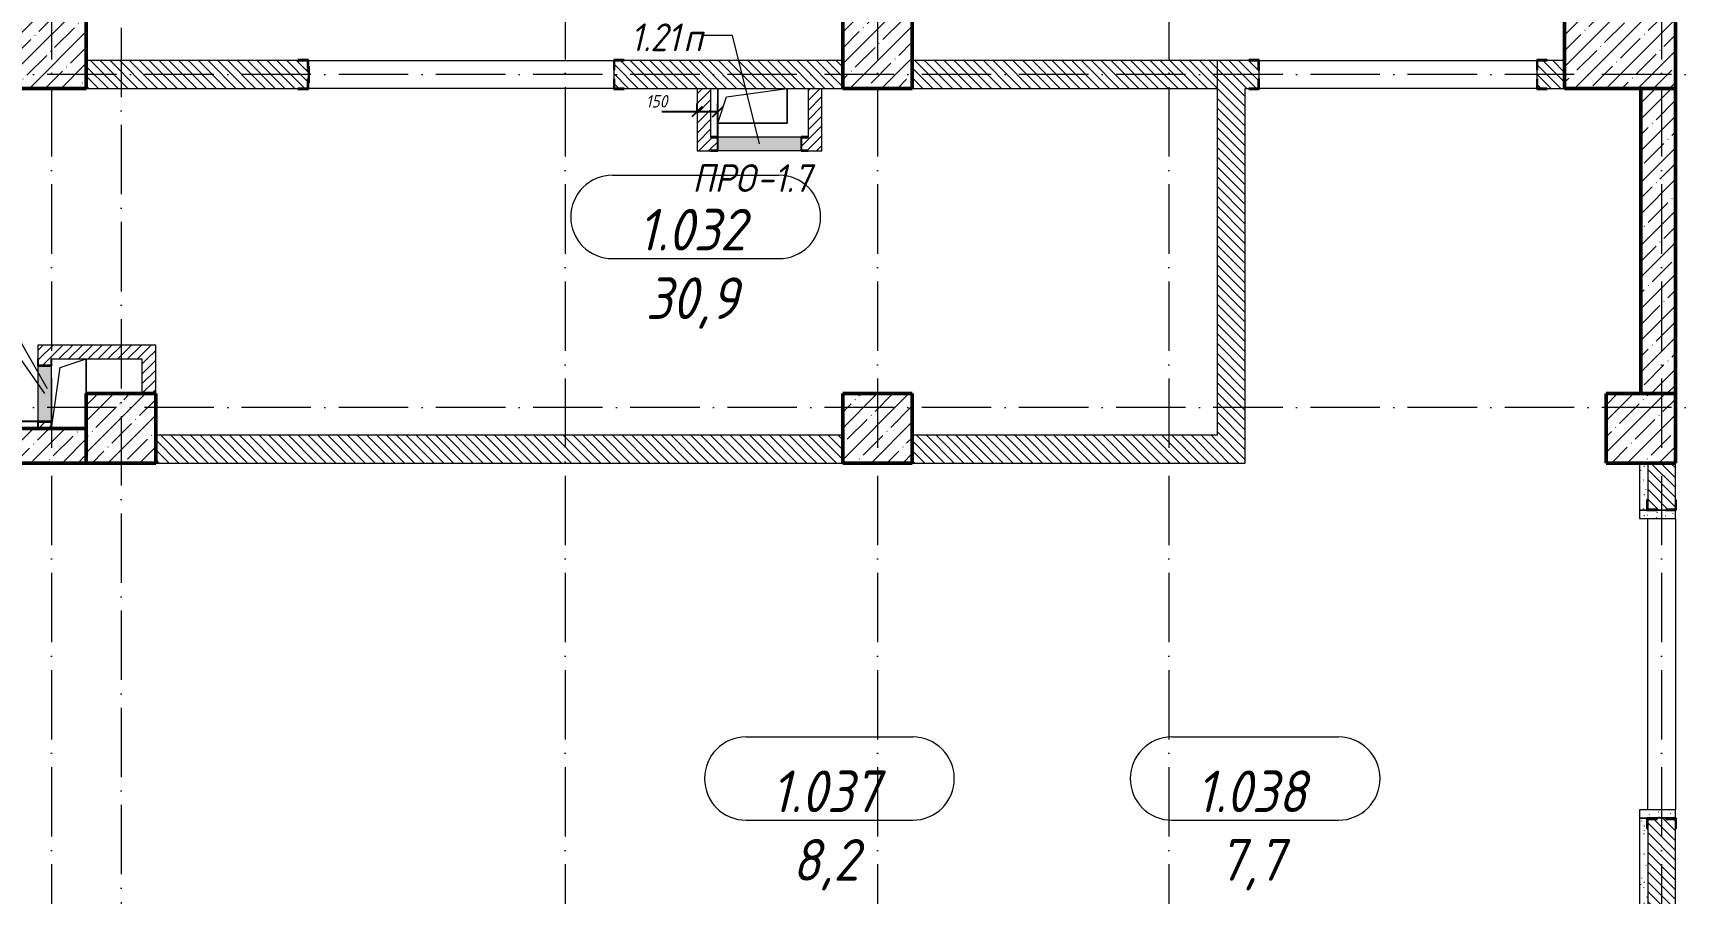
# Model space of a CAD drawing. Header units: millimetres. Extents: x -356862 to 418287, y 0 to 839748.
# Drawn here: x -113650 to -101803, y 523097 to 529297 of the extents above; entities that cross this region are included whole.
import ezdxf

# ---------------------------------------------------------------- set-up
doc = ezdxf.new("R2010")
doc.units = ezdxf.units.MM
doc.linetypes.add('50_200_ШТРИХ_1Т_ш5_п1_п1_', pattern=[700, 500, -100, 0, -100])
for name, color, linetype, lineweight in [('A-____-____-DIMS', 7, 'Continuous', 9), ('A-FLOR-____-OTLN', 7, 'Continuous', 9), ('A-GENM-____-IDEN', 7, 'Continuous', 9), ('A-GENM-____-MCUT', 7, 'Continuous', 25), ('A-GENM-____-OTLN', 7, 'Continuous', 9), ('A-GENM-____-OTLN-1', 7, 'Continuous', 25), ('A-GLAZ-____-IDEN', 7, 'Continuous', 9), ('A-GLAZ-____-OTLN', 7, 'Continuous', 9), ('A-WALL-____-MCUT', 7, 'Continuous', 13), ('A-WALL-____-MCUT-2', 7, 'Continuous', 50), ('A-WALL-____-PATT-1', 7, 'Continuous', 9), ('A-WALL-FNSH-MCUT-1', 7, 'Continuous', 9), ('I-WALL-____-OTLN', 7, 'Continuous', 9), ('S-COLS-____-MCUT', 7, 'Continuous', 50), ('S-COLS-____-OTLN', 7, 'Continuous', 9), ('S-GRID-____-OTLN-1', 7, '50_200_ШТРИХ_1Т_ш5_п1_п1_', 9)]:
    doc.layers.add(name, color=color, linetype=linetype, lineweight=lineweight)
doc.layers.add('A-AREA-IDEN-1', color=7, linetype='Continuous', lineweight=9, true_color=0x000000)
doc.layers.add('A-WALL-____-PATT-2', color=7, linetype='Continuous', lineweight=9, true_color=0x787878)
doc.styles.add('ISOCPEUR_I', font='isocpeui.ttf', dxfattribs={"width": 0.9, "height": 2.5})
doc.styles.add('ISOCPEUR_I_11', font='isocpeui.ttf', dxfattribs={"width": 0.9, "height": 200})
doc.styles.add('ISOCPEUR_I_7', font='isocpeui.ttf', dxfattribs={"width": 0.9, "height": 90})
doc.dimstyles.new('ISO-1_8_0_9К_СРЕДНИЙ_Кладочные_1', dxfattribs={"dimscale": 304.8, "dimtxt": 89.638306, "dimasz": 0.246063, "dimexe": 0.19685, "dimexo": 0, "dimgap": 0, "dimtad": 1, "dimdec": 3, "dimrnd": 0.001, "dimdsep": 46, "dimtxsty": 'ISOCPEUR_I_7', "dimblk1": 'OBLIQUE', "dimblk2": 'OBLIQUE', "dimsah": 1, "dimcen": 0.09, "dimdle": 0.19685, "dimazin": 0, "dimtfac": 1, "dimtdec": 4, "dimtix": 1, "dimtmove": 0, "dimatfit": 3, "dimfxl": 1, "dimtvp": 1, "dimtolj": 1, "dimtzin": 0, "dimarcsym": 2})
pattern_1 = [(135, (-176515.067, 459015.94), (-35.35534, -35.35534), [])]
pattern_2 = [(45, (-176515.067, 459015.94), (-35.35534, 35.35534), [])]
pattern_3 = [(45, (-176515.07, 459015.94), (-114.04925, 114.04925), []), (45, (-176401.02, 459015.94), (-114.04925, 114.04925), [201.612, -40.322, 3.353, -36.97])]
pattern_4 = [(0, (-176515.07, 459015.94), (203.2, 50.8), [3.353, -149.047, 3.353, -149.047, -812.8]), (0, (-176515.07, 459015.94), (203.2, 50.8), [-304.8, 3.353, -301.447, 3.353, -149.047, -355.6]), (0, (-176515.07, 459015.94), (203.2, 50.8), [-762, 3.353, -98.247, 3.353, -250.647]), (120, (-176438.87, 459041.34), (-145.59409, 150.576362), [3.353, -149.047, 3.353, -149.047, -812.8]), (120, (-176438.87, 459041.34), (-145.59409, 150.576362), [-304.8, 3.353, -301.447, 3.353, -149.047, -355.6]), (120, (-176438.87, 459041.34), (-145.59409, 150.576362), [-762, 3.353, -98.247, 3.353, -250.647]), (240, (-176413.47, 459142.94), (-57.60591, -201.376362), [3.353, -149.047, 3.353, -149.047, -812.8]), (240, (-176413.47, 459142.94), (-57.60591, -201.376362), [-304.8, 3.353, -301.447, 3.353, -149.047, -355.6]), (240, (-176413.47, 459142.94), (-57.60591, -201.376362), [-762, 3.353, -98.247, 3.353, -250.647])]

# ---------------------------------------------------------------- blocks, each defined once
blk = doc.blocks.new('BSC_Колонна _Прямоугольная - 500х500-V97-АР1_План отверстий 1 этажа в осях 1-64_Ю-ЯЯ')
at = {"layer": 'S-COLS-____-OTLN'}
h = blk.add_hatch(dxfattribs=at)
h.set_pattern_fill('FP_107', color=256, style=0, pattern_type=2)
h.set_pattern_definition([(45, (-63500, -67431.04), (-114.04925, 114.04925), []), (45, (-63385.95, -67431.04), (-114.04925, 114.04925), [201.613, -40.323, 3.353, -36.97])])
h.paths.add_polyline_path([(-250, -250), (250, -250), (250, 250), (-250, 250)], flags=0)
at = {"layer": 'S-COLS-____-MCUT'}
for p, q in [((250, 250), (-250, 250)), ((-250, 250), (-250, -250)), ((250, -250), (250, 250)), ((-250, -250), (250, -250))]:
    blk.add_line(p, q, dxfattribs=at)
blk = doc.blocks.new('BSC_Колонна _Прямоугольная - 500х800-V103-АР1_План отверстий 1 этажа в осях 1-64_Ю-ЯЯ')
at = {"layer": 'S-COLS-____-OTLN'}
h = blk.add_hatch(dxfattribs=at)
h.set_pattern_fill('FP_114', color=256, style=0, pattern_type=2)
h.set_pattern_definition([(315, (-70131.04, 74300), (114.04925, 114.04925), []), (315, (-70131.04, 74185.95), (114.04925, 114.04925), [201.613, -40.323, 3.353, -36.97])])
h.paths.add_polyline_path([(-250, -400), (250, -400), (250, 400), (-250, 400), (-250, 80)], flags=0)
at = {"layer": 'S-COLS-____-MCUT'}
for p, q in [((250, 400), (-250, 400)), ((-250, 400), (-250, -400)), ((250, -400), (250, 400)), ((-250, -400), (250, -400))]:
    blk.add_line(p, q, dxfattribs=at)
blk = doc.blocks.new('BSC_Колонна _Прямоугольная - 500х800-V109-АР1_План отверстий 1 этажа в осях 1-64_Ю-ЯЯ')
at = {"layer": 'S-COLS-____-OTLN'}
h = blk.add_hatch(dxfattribs=at)
h.set_pattern_fill('FP_120', color=256, style=0, pattern_type=2)
h.set_pattern_definition([(225, (63000, 70281.04), (114.04925, -114.04925), []), (225, (62885.95, 70281.04), (114.04925, -114.04925), [201.613, -40.323, 3.353, -36.97])])
h.paths.add_polyline_path([(-250, 400), (-250, -400), (250, -400), (250, 400)], flags=0)
at = {"layer": 'S-COLS-____-MCUT'}
for p, q in [((250, 400), (-250, 400)), ((-250, 400), (-250, -400)), ((250, -400), (250, 200)), ((-250, -400), (250, -400))]:
    blk.add_line(p, q, dxfattribs=at)
blk = doc.blocks.new('BSC_Колонна _Прямоугольная - 500х800-V110-АР1_План отверстий 1 этажа в осях 1-64_Ю-ЯЯ')
at = {"layer": 'S-COLS-____-OTLN'}
h = blk.add_hatch(dxfattribs=at)
h.set_pattern_fill('FP_121', color=256, style=0, pattern_type=2)
h.set_pattern_definition([(225, (68950, 70281.04), (114.04925, -114.04925), []), (225, (68835.95, 70281.04), (114.04925, -114.04925), [201.613, -40.323, 3.353, -36.97])])
h.paths.add_polyline_path([(-250, 400), (-250, -400), (250, -400), (250, 400)], flags=0)
at = {"layer": 'S-COLS-____-MCUT'}
for p, q in [((250, 400), (-250, 400)), ((-250, 400), (-250, -400)), ((250, -400), (250, 400)), ((-250, -400), (250, -400))]:
    blk.add_line(p, q, dxfattribs=at)
blk = doc.blocks.new('BSC_Колонна _Прямоугольная - 500х500-V167-АР1_План отверстий 1 этажа в осях 1-64_Ю-ЯЯ')
at = {"layer": 'S-COLS-____-OTLN'}
h = blk.add_hatch(dxfattribs=at)
h.set_pattern_fill('FP_179', color=256, style=0, pattern_type=2)
h.set_pattern_definition([(45, (-74450, -67431.04), (-114.04925, 114.04925), []), (45, (-74335.95, -67431.04), (-114.04925, 114.04925), [201.613, -40.323, 3.353, -36.97])])
h.paths.add_polyline_path([(-250, -250), (250, -250), (250, 250), (-250, 250)], flags=0)
at = {"layer": 'S-COLS-____-MCUT'}
for p, q in [((250, 250), (-250, 250)), ((-250, 250), (-250, -250)), ((250, -250), (250, 250)), ((-250, -250), (250, -250))]:
    blk.add_line(p, q, dxfattribs=at)
blk = doc.blocks.new('BSC_Колонна _Прямоугольная - 500х500-V168-АР1_План отверстий 1 этажа в осях 1-64_Ю-ЯЯ')
at = {"layer": 'S-COLS-____-OTLN'}
h = blk.add_hatch(dxfattribs=at)
h.set_pattern_fill('FP_180', color=256, style=0, pattern_type=2)
h.set_pattern_definition([(45, (-68950, -67431.04), (-114.04925, 114.04925), []), (45, (-68835.95, -67431.04), (-114.04925, 114.04925), [201.613, -40.323, 3.353, -36.97])])
h.paths.add_polyline_path([(-250, -250), (250, -250), (250, 250), (-250, 250)], flags=0)
at = {"layer": 'S-COLS-____-MCUT'}
for p, q in [((250, 250), (-250, 250)), ((-250, 250), (-250, -250)), ((250, -250), (250, 250)), ((-250, -250), (250, -250))]:
    blk.add_line(p, q, dxfattribs=at)
blk = doc.blocks.new('Фахверк_СКБ_Уголок - 200_3600-27915153-АР1_План отверстий 1 этажа в осях 1-64_Ю-ЯЯ')
at = {"layer": 'A-GENM-____-MCUT'}
for p, q in [((125, 156), (50, 156)), ((50, 156), (50, 150)), ((50, 150), (119, 150)), ((119, 150), (119, 81)), ((125, 81), (125, 156)), ((119, 81), (125, 81)), ((125, 19), (119, 19)), ((119, 19), (119, -50)), ((125, -56), (125, 19)), ((119, -50), (50, -50)), ((50, -50), (50, -56)), ((50, -56), (125, -56))]:
    blk.add_line(p, q, dxfattribs=at)
blk = doc.blocks.new('Фахверк_СКБ_Уголок - 200_3600-28062453-АР1_План отверстий 1 этажа в осях 1-64_Ю-ЯЯ')
at = {"layer": 'A-GENM-____-MCUT'}
for p, q in [((200, 156), (125, 156)), ((125, 156), (125, 81)), ((131, 81), (131, 150)), ((131, 150), (200, 150)), ((200, 150), (200, 156)), ((125, 81), (131, 81)), ((131, 19), (125, 19)), ((125, 19), (125, -56)), ((131, -50), (131, 19)), ((125, -56), (200, -56)), ((200, -50), (131, -50)), ((200, -56), (200, -50))]:
    blk.add_line(p, q, dxfattribs=at)
blk = doc.blocks.new('154_Стойка_СКБ_Уголок - СМ-2590_200-37111837-АР1_План отверстий 1 этажа в осях 1-64_Ю-ЯЯ')
at = {"layer": 'A-GENM-____-MCUT'}
for p, q in [((125, 156), (125, 81)), ((200, 156), (125, 156)), ((131, 81), (131, 150)), ((131, 150), (200, 150)), ((200, 150), (200, 156)), ((125, 81), (131, 81)), ((131, 19), (125, 19)), ((125, 19), (125, -56)), ((131, -50), (131, 19)), ((125, -56), (200, -56)), ((200, -50), (131, -50)), ((200, -56), (200, -50))]:
    blk.add_line(p, q, dxfattribs=at)
blk = doc.blocks.new('Стойка_Влож_Полоса боковая - Полоса-28213942-АР1_План отверстий 1 этажа в осях 1-64_Ю-ЯЯ')
at = {"layer": 'A-GENM-____-OTLN'}
for p, q in [((-5, 60), (0, 60)), ((-5, -60), (-5, 60)), ((0, 31), (0, -31)), ((0, -60), (-5, -60))]:
    blk.add_line(p, q, dxfattribs=at)
blk = doc.blocks.new('154_Стойка_СКБ_Уголок - СМ-2230_200-28216496-АР1_План отверстий 1 этажа в осях 1-64_Ю-ЯЯ')
at = {"layer": 'A-GENM-____-MCUT'}
for p, q in [((125, 156), (125, 81)), ((200, 156), (125, 156)), ((131, 81), (131, 150)), ((131, 150), (200, 150)), ((200, 150), (200, 156)), ((125, 81), (131, 81)), ((131, 19), (125, 19)), ((125, 19), (125, -56)), ((131, -50), (131, 19)), ((125, -56), (200, -56)), ((200, -50), (131, -50)), ((200, -56), (200, -50))]:
    blk.add_line(p, q, dxfattribs=at)
blk = doc.blocks.new('154_Стойка_СКБ_Уголок - СМ-2530_200-28213945-АР1_План отверстий 1 этажа в осях 1-64_Ю-ЯЯ')
at = {"layer": 'A-GENM-____-MCUT'}
for p, q in [((125, 156), (125, 81)), ((200, 156), (125, 156)), ((131, 81), (131, 150)), ((131, 150), (200, 150)), ((200, 150), (200, 156)), ((125, 81), (131, 81)), ((131, 19), (125, 19)), ((125, 19), (125, -56)), ((131, -50), (131, 19)), ((125, -56), (200, -56)), ((200, -50), (131, -50)), ((200, -56), (200, -50))]:
    blk.add_line(p, q, dxfattribs=at)
blk = doc.blocks.new('AR_Отверстие Ниша - Лючок-32404196-АР1_План отверстий 1 этажа в осях 1-64_Ю-ЯЯ')
at = {"layer": 'A-GLAZ-____-OTLN'}
blk.add_hatch(color=256, dxfattribs=at).paths.add_polyline_path([(200, -50), (200, 50), (-200, 50), (-200, -50)], flags=0)
for p, q in [((200, 50), (-200, 50)), ((-200, -50), (200, -50))]:
    blk.add_line(p, q, dxfattribs=at)
blk = doc.blocks.new('AR_Отверстие Ниша - Лючок-32405500-АР1_План отверстий 1 этажа в осях 1-64_Ю-ЯЯ')
at = {"layer": 'A-GLAZ-____-OTLN'}
blk.add_hatch(color=256, dxfattribs=at).paths.add_polyline_path([(-300, 50), (-300, -50), (300, -50), (300, 50)], flags=0)
for p, q in [((-300, 50), (300, 50)), ((300, -50), (-300, -50))]:
    blk.add_line(p, q, dxfattribs=at)
blk = doc.blocks.new('154_Фахверк_СКБ_Швеллер - Тип_100_4010_1-28088705-АР1_План отверстий 1 этажа в осях 1-64_Ю-ЯЯ')
at = {"layer": 'A-GENM-____-MCUT'}
for p, q in [((175, 50), (125, 50)), ((125, 50), (125, -50)), ((128, 47), (175, 47)), ((128, -47), (128, 47)), ((175, 47), (175, 50)), ((125, -50), (175, -50)), ((175, -47), (128, -47)), ((175, -50), (175, -47))]:
    blk.add_line(p, q, dxfattribs=at)
blk = doc.blocks.new('154_Фахверк_СКБ_Швеллер - Тип_100_4010-27789772-АР1_План отверстий 1 этажа в осях 1-64_Ю-ЯЯ')
at = {"layer": 'A-GENM-____-MCUT'}
for p, q in [((175, 50), (125, 50)), ((125, 50), (125, -50)), ((128, 47), (175, 47)), ((128, -47), (128, 47)), ((175, 47), (175, 50)), ((125, -50), (175, -50)), ((175, -47), (128, -47)), ((175, -50), (175, -47))]:
    blk.add_line(p, q, dxfattribs=at)
blk = doc.blocks.new('AR_Отверстие прямоугольное _в плите_ - AR_Отверстие прямоугольное _в плите_-V195-АР1_План отверстий 1 этажа в осях 1-64_Ю-ЯЯ')
at = {"layer": 'A-GENM-____-OTLN'}
for p, q in [((-63, 188), (125, 250)), ((125, 0), (125, 250)), ((-125, -250), (-63, 188))]:
    blk.add_line(p, q, dxfattribs=at)
blk = doc.blocks.new('AR_Отверстие прямоугольное _в плите_ - AR_Отверстие прямоугольное _в плите_-V201-АР1_План отверстий 1 этажа в осях 1-64_Ю-ЯЯ')
at = {"layer": 'A-GENM-____-OTLN'}
for p, q in [((-250, 125), (-250, -125)), ((-188, 63), (250, 125)), ((250, -125), (250, 125)), ((-250, -125), (-188, 63)), ((-250, -125), (250, -125))]:
    blk.add_line(p, q, dxfattribs=at)
blk = doc.blocks.new('_Oblique')
at = {"color": 0, "linetype": 'ByBlock', "lineweight": -2}
blk.add_line((-0.5, -0.5), (0.5, 0.5), dxfattribs=at)
blk = doc.blocks.new('*D13531')
at = {"layer": 'A-____-____-DIMS', "color": 0, "lineweight": -2, "transparency": 16777216}
for p, q in [((-113974, 526497), (-113974, 526735)), ((-113599, 526497), (-114034, 526497)), ((-113974, 526447), (-113974, 526557)), ((-113615, 526447), (-114034, 526447))]:
    blk.add_line(p, q, dxfattribs=at)
at = {"layer": 'Defpoints', "color": 0, "transparency": 16777216}
for p in [(-113599, 526497), (-113974, 526447), (-113615, 526447)]:
    blk.add_point(p, dxfattribs=at)
at = {"layer": 'A-____-____-DIMS', "color": 0, "lineweight": -2, "transparency": 16777216, "xscale": 75, "yscale": 75, "zscale": 75}
for p, rotation in [((-113974, 526497), 90), ((-113974, 526447), 270)]:
    blk.add_blockref('_Oblique', p, dxfattribs=dict(at, rotation=rotation))
at = {"layer": 'A-____-____-DIMS', "color": 0, "transparency": 16777216, "insert": (-113978, 526658), "char_height": 90, "width": 273.05, "attachment_point": 1, "rotation": 90, "line_spacing_factor": 1.149209, "style": 'ISOCPEUR_I_7'}
blk.add_mtext('\\A1;50', dxfattribs=at)
blk = doc.blocks.new('*D13532')
at = {"layer": 'A-____-____-DIMS', "color": 0, "lineweight": -2, "transparency": 16777216}
for p, q in [((-108865, 528729), (-109119, 528729)), ((-108715, 528729), (-108925, 528729)), ((-108865, 528720), (-108865, 528789)), ((-108715, 528530), (-108715, 528789))]:
    blk.add_line(p, q, dxfattribs=at)
at = {"layer": 'Defpoints', "color": 0, "transparency": 16777216}
for p in [(-108865, 528720), (-108715, 528729), (-108715, 528530)]:
    blk.add_point(p, dxfattribs=at)
at = {"layer": 'A-____-____-DIMS', "color": 0, "lineweight": -2, "transparency": 16777216, "xscale": 75, "yscale": 75, "zscale": 75, "rotation": 180}
blk.add_blockref('_Oblique', (-108865, 528729), dxfattribs=at)
at = {"layer": 'A-____-____-DIMS', "color": 0, "lineweight": -2, "transparency": 16777216, "xscale": 75, "yscale": 75, "zscale": 75}
blk.add_blockref('_Oblique', (-108715, 528729), dxfattribs=at)
at = {"layer": 'A-____-____-DIMS', "color": 0, "transparency": 16777216, "insert": (-109233, 528849), "char_height": 90, "width": 368.21, "attachment_point": 1, "line_spacing_factor": 1.149209, "style": 'ISOCPEUR_I_7'}
blk.add_mtext('\\A1;150', dxfattribs=at)
blk = doc.blocks.new('AAR_СКБ_Марка_помещения_1_5 ммп - Номер _ Площадь-27962135-АИ_План этажа_Стены_1')
at = {"layer": 'A-AREA-IDEN-1'}
for p, q in [((-2.987, 3), (3.013, 3)), ((-2.987, 0), (3.013, 0))]:
    blk.add_line(p, q, dxfattribs=at)
for centre, start, end in [((-2.987, 1.5), 90, 270), ((3.013, 1.5), 270, 90)]:
    blk.add_arc(centre, 1.5, start, end, dxfattribs=at)

msp = doc.modelspace()

# ---------------------------------------------------------------- hatches: boundary and pattern name
at = {"layer": 'A-WALL-____-PATT-1'}
h = msp.add_hatch(dxfattribs=at)
h.set_pattern_fill('FP_6', color=256, style=0, pattern_type=2)
h.set_pattern_definition(pattern_1)
h.paths.add_polyline_path([(-107815.0675, 528896.983), (-107815.0675, 529096.983), (-109459.0675, 529096.983), (-109459.0675, 529027.983), (-109465.0675, 529027.983), (-109465.0675, 528965.983), (-109459.0675, 528965.983), (-109459.0675, 528896.983), (-109365.4508, 528896.983)], flags=0)
h.paths.add_polyline_path([(-111740.0675, 528896.983), (-111671.0675, 528897.733), (-111671.0675, 528965.983), (-111665.0675, 528965.983), (-111665.0675, 529027.983), (-111671.0675, 529027.983), (-111671.0675, 529096.983), (-113265.0675, 529096.983), (-113265.0675, 528896.983), (-112900.4522, 528896.983)], flags=0)
h = msp.add_hatch(dxfattribs=at)
h.set_pattern_fill('FP_6', color=256, style=0, pattern_type=2)
h.set_pattern_definition(pattern_1)
h.paths.add_polyline_path([(-105115.0675, 528896.983), (-105115.0675, 529096.983), (-107315.0675, 529096.983), (-107315.0675, 528896.983), (-105830.4495, 528896.983)], flags=0)
h = msp.add_hatch(dxfattribs=at)
h.set_pattern_fill('FP_6', color=256, style=0, pattern_type=2)
h.set_pattern_definition(pattern_1)
h.paths.add_polyline_path([(-105115.0675, 526196.983), (-104915.0675, 526196.983), (-104915.0675, 529096.983), (-105115.0675, 529096.983), (-105115.0675, 526396.983)], flags=0)
h = msp.add_hatch(dxfattribs=at)
h.set_pattern_fill('FP_6', color=256, style=0, pattern_type=2)
h.set_pattern_definition(pattern_1)
h.paths.add_polyline_path([(-102615.0675, 528896.983), (-102615.0675, 529096.983), (-102809.0675, 529096.983), (-102809.0675, 529027.983), (-102815.0675, 529027.983), (-102815.0675, 528965.983), (-102809.0675, 528965.983), (-102809.0675, 528896.983), (-102740.0675, 528896.983)], flags=0)
h.paths.add_polyline_path([(-104915.0675, 528896.983), (-104821.0675, 528896.983), (-104821.0675, 528965.983), (-104815.0675, 528965.983), (-104815.0675, 529027.983), (-104821.0675, 529027.983), (-104821.0675, 529096.983), (-104915.0675, 529096.983), (-104915.0675, 528965.983)], flags=0)
h = msp.add_hatch(dxfattribs=at)
h.set_pattern_fill('FP_5', color=256, style=0, pattern_type=2)
h.set_pattern_definition(pattern_2)
h.paths.add_polyline_path([(-108765.0675, 528446.983), (-108765.0675, 528896.983), (-108865.0675, 528896.983), (-108865.0675, 528446.983)], flags=0)
h = msp.add_hatch(dxfattribs=at)
h.set_pattern_fill('FP_5', color=256, style=0, pattern_type=2)
h.set_pattern_definition(pattern_2)
h.paths.add_polyline_path([(-107965.0675, 528546.983), (-107965.0675, 528896.983), (-108065.0675, 528896.983), (-108065.0675, 528546.983)], flags=0)
h = msp.add_hatch(dxfattribs=at)
h.set_pattern_fill('FP_13', color=256, style=0, pattern_type=2)
h.set_pattern_definition(pattern_3)
h.paths.add_polyline_path([(-101815.0675, 526696.983), (-101815.0675, 528896.983), (-102065.0675, 528896.983), (-102065.0675, 526696.983)], flags=0)
h = msp.add_hatch(dxfattribs=at)
h.set_pattern_fill('FP_5', color=256, style=0, pattern_type=2)
h.set_pattern_definition(pattern_2)
h.paths.add_polyline_path([(-107965.0675, 528446.983), (-107965.0675, 528546.983), (-108065.0675, 528546.983), (-108065.0675, 528543.983), (-108112.0675, 528543.983), (-108112.0675, 528449.983), (-108065.0675, 528449.983), (-108065.0675, 528446.983)], flags=0)
h.paths.add_polyline_path([(-108765.0675, 528449.983), (-108718.0675, 528449.983), (-108718.0675, 528543.983), (-108765.0675, 528543.983), (-108765.0675, 528496.983)], flags=0)
h = msp.add_hatch(dxfattribs=at)
h.set_pattern_fill('FP_5', color=256, style=0, pattern_type=2)
h.set_pattern_definition(pattern_2)
h.paths.add_polyline_path([(-112765.0675, 526946.983), (-112765.0675, 527046.983), (-113615.0675, 527046.983), (-113615.0675, 526946.983), (-112865.0675, 526946.983)], flags=0)
h = msp.add_hatch(dxfattribs=at)
h.set_pattern_fill('FP_5', color=256, style=0, pattern_type=2)
h.set_pattern_definition(pattern_2)
h.paths.add_polyline_path([(-113518.0675, 526446.983), (-113518.0675, 526493.983), (-113612.0675, 526493.983), (-113612.0675, 526446.983), (-113565.0675, 526446.983)], flags=0)
h.paths.add_polyline_path([(-113612.0675, 526899.983), (-113518.0675, 526899.983), (-113518.0675, 526946.983), (-113612.0675, 526946.983)], flags=0)
h = msp.add_hatch(dxfattribs=at)
h.set_pattern_fill('FP_5', color=256, style=0, pattern_type=2)
h.set_pattern_definition(pattern_2)
h.paths.add_polyline_path([(-112765.0675, 526696.983), (-112765.0675, 526946.983), (-112865.0675, 526946.983), (-112865.0675, 526696.983)], flags=0)
h = msp.add_hatch(dxfattribs=at)
h.set_pattern_fill('FP_13', color=256, style=0, pattern_type=2)
h.set_pattern_definition(pattern_3)
h.paths.add_polyline_path([(-113518.0675, 526196.983), (-113265.0675, 526196.983), (-113265.0675, 526446.983), (-120765.0675, 526446.983), (-120765.0675, 526196.983), (-113612.0675, 526196.983)], flags=0)
h = msp.add_hatch(dxfattribs=at)
h.set_pattern_fill('FP_6', color=256, style=0, pattern_type=2)
h.set_pattern_definition(pattern_1)
h.paths.add_polyline_path([(-107815.0675, 526196.983), (-107815.0675, 526396.983), (-112765.0675, 526396.983), (-112765.0675, 526196.983), (-109365.4508, 526196.983)], flags=0)
h = msp.add_hatch(dxfattribs=at)
h.set_pattern_fill('FP_6', color=256, style=0, pattern_type=2)
h.set_pattern_definition(pattern_1)
h.paths.add_polyline_path([(-105115.0675, 526196.983), (-105115.0675, 526396.983), (-107315.0675, 526396.983), (-107315.0675, 526196.983), (-105830.4495, 526196.983)], flags=0)
h = msp.add_hatch(dxfattribs=at)
h.set_pattern_fill('FP_6', color=256, style=0, pattern_type=2)
h.set_pattern_definition(pattern_1)
h.paths.add_polyline_path([(-102015.0675, 522196.983), (-101815.0675, 522196.983), (-101815.0675, 522301.983), (-102015.0675, 522301.983)], flags=0)
h.paths.add_polyline_path([(-101878.2619, 522651.983), (-101815.0675, 522651.983), (-101815.0675, 523630.983), (-101884.0675, 523630.983), (-101884.0675, 523636.983), (-101946.0675, 523636.983), (-101946.0675, 523630.983), (-102015.0675, 523630.983), (-102015.0675, 522651.983)], flags=0)
h.paths.add_polyline_path([(-101884.0675, 525856.983), (-101884.0675, 525862.983), (-101815.0675, 525862.983), (-101815.0675, 526196.983), (-102015.0675, 526196.983), (-102015.0675, 525862.983), (-101946.0675, 525862.983), (-101946.0675, 525856.983)], flags=0)
at = {"layer": 'A-WALL-____-PATT-2'}
h = msp.add_hatch(dxfattribs=at)
h.set_pattern_fill('FP_187', color=256, style=0, pattern_type=2)
h.set_pattern_definition(pattern_4)
h.paths.add_polyline_path([(-102075.0675, 522196.983), (-102015.0675, 522196.983), (-102015.0675, 522301.983), (-102075.0675, 522301.983)], flags=0)
h.paths.add_polyline_path([(-102075.0675, 522651.983), (-102015.0675, 522651.983), (-102015.0675, 523561.983), (-102021.0675, 523561.983), (-102021.0675, 523636.983), (-102075.0675, 523636.983), (-102075.0675, 522697.7393)], flags=0)
h.paths.add_polyline_path([(-102021.0675, 525856.983), (-102021.0675, 525931.983), (-102015.0675, 525931.983), (-102015.0675, 526196.983), (-102075.0675, 526196.983), (-102075.0675, 525856.983)], flags=0)
h = msp.add_hatch(dxfattribs=at)
h.set_pattern_fill('FP_187', color=256, style=0, pattern_type=2)
h.set_pattern_definition(pattern_4)
h.paths.add_polyline_path([(-102015.0675, 525796.983), (-101815.0675, 525796.983), (-101815.0675, 525856.983), (-102075.0675, 525856.983), (-102075.0675, 525796.983), (-102021.0675, 525796.983)], flags=0)
h = msp.add_hatch(dxfattribs=at)
h.set_pattern_fill('FP_187', color=256, style=0, pattern_type=2)
h.set_pattern_definition(pattern_4)
h.paths.add_polyline_path([(-101855.0675, 523636.983), (-101815.0675, 523636.983), (-101815.0675, 523696.983), (-102075.0675, 523696.983), (-102075.0675, 523636.983), (-101975.0675, 523636.983), (-101975.0675, 523641.983), (-101855.0675, 523641.983)], flags=0)

# ---------------------------------------------------------------- linework, layer by layer
at = {"layer": 'A-FLOR-____-OTLN'}
for p, q in [((-108715.0675, 528646.983), (-108715.0675, 528896.983)), ((-108215.0675, 528896.983), (-108215.0675, 528646.983)), ((-108215.0675, 528646.983), (-108715.0675, 528646.983)), ((-113265.0675, 526946.983), (-113265.0675, 526696.983))]:
    msp.add_line(p, q, dxfattribs=at)
at = {"layer": 'A-GENM-____-IDEN'}
msp.add_line((-113545.0675, 526730.6867), (-113760.1411, 527110.8165), dxfattribs=at)
at = {"layer": 'A-GLAZ-____-IDEN'}
for p, q in [((-108608.9669, 529277.4293), (-108820.4094, 529277.4293)), ((-108415.0675, 528496.983), (-108608.9669, 529277.4293)), ((-113565.0675, 526696.983), (-113780.1411, 527007.3446))]:
    msp.add_line(p, q, dxfattribs=at)
at = {"layer": 'A-WALL-____-MCUT'}
for p, q in [((-111740.0675, 529096.983), (-113265.0675, 529096.983)), ((-107815.0675, 529096.983), (-109390.0675, 529096.983)), ((-104890.0675, 529096.983), (-107315.0675, 529096.983)), ((-105115.0675, 526396.983), (-105115.0675, 529096.983)), ((-102615.0675, 529096.983), (-102740.0675, 529096.983)), ((-109465.0675, 529027.983), (-109465.0675, 528965.983)), ((-104815.0675, 528965.983), (-104815.0675, 529027.983)), ((-102815.0675, 529027.983), (-102815.0675, 528965.983)), ((-113265.0675, 528896.983), (-111740.0675, 528896.983)), ((-109390.0675, 528896.983), (-107815.0675, 528896.983)), ((-107315.0675, 528896.983), (-105115.0675, 528896.983)), ((-104915.0675, 526196.983), (-104915.0675, 528896.983)), ((-104915.0675, 528896.983), (-104890.0675, 528896.983)), ((-102740.0675, 528896.983), (-102615.0675, 528896.983)), ((-107815.0675, 526396.983), (-112765.0675, 526396.983)), ((-105115.0675, 526396.983), (-107315.0675, 526396.983)), ((-112765.0675, 526196.983), (-107815.0675, 526196.983)), ((-107315.0675, 526196.983), (-104915.0675, 526196.983)), ((-102015.0675, 526196.983), (-102015.0675, 525931.983)), ((-101815.0675, 525931.983), (-101815.0675, 526196.983)), ((-101946.0675, 525856.983), (-101884.0675, 525856.983)), ((-102015.0675, 523561.983), (-102015.0675, 522651.983)), ((-101815.0675, 522651.983), (-101815.0675, 523561.983))]:
    msp.add_line(p, q, dxfattribs=at)
at = {"layer": 'A-WALL-____-MCUT-2'}
for p, q in [((-102065.0675, 528896.983), (-102065.0675, 526696.983)), ((-101815.0675, 526696.983), (-101815.0675, 528896.983)), ((-113615.0675, 526446.983), (-118865.0675, 526446.983)), ((-113518.0675, 526446.983), (-113612.0675, 526446.983)), ((-113265.0675, 526446.983), (-113515.0675, 526446.983)), ((-121515.0675, 526196.983), (-113265.0675, 526196.983))]:
    msp.add_line(p, q, dxfattribs=at)
at = {"layer": 'A-WALL-FNSH-MCUT-1'}
for p, q in [((-108865.0675, 528896.983), (-108865.0675, 528446.983)), ((-108765.0675, 528546.983), (-108765.0675, 528896.983)), ((-108065.0675, 528896.983), (-108065.0675, 528546.983)), ((-107965.0675, 528446.983), (-107965.0675, 528896.983)), ((-108865.0675, 528446.983), (-108765.0675, 528446.983)), ((-108065.0675, 528446.983), (-107965.0675, 528446.983)), ((-112765.0675, 527046.983), (-113615.0675, 527046.983)), ((-113615.0675, 527046.983), (-113615.0675, 526946.983)), ((-113515.0675, 526946.983), (-112865.0675, 526946.983)), ((-112865.0675, 526946.983), (-112865.0675, 526696.983)), ((-112765.0675, 526696.983), (-112765.0675, 527046.983)), ((-102075.0675, 526196.983), (-102075.0675, 525796.983)), ((-102075.0675, 525856.983), (-102021.0675, 525856.983)), ((-102021.0675, 525856.983), (-102075.0675, 525856.983)), ((-102075.0675, 525796.983), (-101815.0675, 525796.983)), ((-101884.0675, 525856.983), (-101946.0675, 525856.983)), ((-101815.0675, 525796.983), (-101815.0675, 525856.983)), ((-101815.0675, 523696.983), (-102075.0675, 523696.983)), ((-102075.0675, 523696.983), (-102075.0675, 523636.983)), ((-102075.0675, 523636.983), (-102075.0675, 522651.983)), ((-102021.0675, 523636.983), (-102075.0675, 523636.983)), ((-102075.0675, 523636.983), (-102021.0675, 523636.983)), ((-101815.0675, 523636.983), (-101815.0675, 523696.983))]:
    msp.add_line(p, q, dxfattribs=at)
at = {"layer": 'I-WALL-____-OTLN'}
for p, q in [((-111665.0675, 529096.983), (-109465.0675, 529096.983)), ((-104815.0675, 529096.983), (-102815.0675, 529096.983)), ((-109465.0675, 528896.983), (-111665.0675, 528896.983)), ((-102815.0675, 528896.983), (-104815.0675, 528896.983)), ((-102015.0675, 523696.983), (-102015.0675, 525796.983)), ((-101815.0675, 525796.983), (-101815.0675, 523696.983))]:
    msp.add_line(p, q, dxfattribs=at)
at = {"layer": 'S-GRID-____-OTLN-1'}
for p, q in [((-113515.0675, 549908.7924), (-113515.0675, 511907.5288)), ((-109815.0675, 549908.7924), (-109815.0675, 511907.5288)), ((-107565.0675, 549908.7924), (-107565.0675, 511907.5288)), ((-105465.0675, 549908.7924), (-105465.0675, 498597.5699)), ((-101915.0675, 549908.7924), (-101915.0675, 498597.5699)), ((-113015.0675, 549637.1778), (-113015.0675, 512074.537)), ((-72440.6609, 528996.983), (-127273.0498, 528996.983)), ((-72440.6609, 526596.983), (-181183.8377, 526596.983))]:
    msp.add_line(p, q, dxfattribs=at)

# ---------------------------------------------------------------- block references
at = {"layer": 'A-AREA-IDEN-1', "xscale": 199.9999999999999, "yscale": 199.9999999999999, "zscale": 199.9999999999999}
for p in [(-108877.1427, 527670.5335), (-107913.7624, 523622.9834), (-104846.2689, 523622.9834)]:
    msp.add_blockref('AAR_СКБ_Марка_помещения_1_5 ммп - Номер _ Площадь-27962135-АИ_План этажа_Стены_1', p, dxfattribs=at)
at = {"layer": 'A-GENM-____-OTLN'}
for p, rotation in [((-111665.0675, 528996.983), 180), ((-101915.0675, 523636.983), 269.9999999999998)]:
    msp.add_blockref('Стойка_Влож_Полоса боковая - Полоса-28213942-АР1_План отверстий 1 этажа в осях 1-64_Ю-ЯЯ', p, dxfattribs=dict(at, rotation=rotation))
for name, p in [('AR_Отверстие прямоугольное _в плите_ - AR_Отверстие прямоугольное _в плите_-V201-АР1_План отверстий 1 этажа в осях 1-64_Ю-ЯЯ', (-108465.0675, 528771.983)), ('AR_Отверстие прямоугольное _в плите_ - AR_Отверстие прямоугольное _в плите_-V195-АР1_План отверстий 1 этажа в осях 1-64_Ю-ЯЯ', (-113390.0675, 526696.983))]:
    msp.add_blockref(name, p, dxfattribs=at)
at = {"layer": 'A-GENM-____-OTLN-1'}
for name, p, rotation in [('154_Стойка_СКБ_Уголок - СМ-2530_200-28213945-АР1_План отверстий 1 этажа в осях 1-64_Ю-ЯЯ', (-111540.0675, 529046.983), 180), ('154_Стойка_СКБ_Уголок - СМ-2230_200-28216496-АР1_План отверстий 1 этажа в осях 1-64_Ю-ЯЯ', (-104690.0675, 529046.983), 180), ('154_Фахверк_СКБ_Швеллер - Тип_100_4010_1-28088705-АР1_План отверстий 1 этажа в осях 1-64_Ю-ЯЯ', (-108590.0675, 528496.983), 180), ('154_Фахверк_СКБ_Швеллер - Тип_100_4010-27789772-АР1_План отверстий 1 этажа в осях 1-64_Ю-ЯЯ', (-113565.0675, 526771.983), 90), ('154_Фахверк_СКБ_Швеллер - Тип_100_4010_1-28088705-АР1_План отверстий 1 этажа в осях 1-64_Ю-ЯЯ', (-113565.0675, 526621.983), 270), ('Фахверк_СКБ_Уголок - 200_3600-27915153-АР1_План отверстий 1 этажа в осях 1-64_Ю-ЯЯ', (-101965.0675, 525981.983), 269.9999999999998), ('154_Стойка_СКБ_Уголок - СМ-2590_200-37111837-АР1_План отверстий 1 этажа в осях 1-64_Ю-ЯЯ', (-101965.0675, 523761.983), 269.9999999999998)]:
    msp.add_blockref(name, p, dxfattribs=dict(at, rotation=rotation))
for name, p in [('Фахверк_СКБ_Уголок - 200_3600-28062453-АР1_План отверстий 1 этажа в осях 1-64_Ю-ЯЯ', (-109590.0675, 528946.983)), ('Фахверк_СКБ_Уголок - 200_3600-28062453-АР1_План отверстий 1 этажа в осях 1-64_Ю-ЯЯ', (-102940.0675, 528946.983)), ('154_Фахверк_СКБ_Швеллер - Тип_100_4010_1-28088705-АР1_План отверстий 1 этажа в осях 1-64_Ю-ЯЯ', (-108240.0675, 528496.983))]:
    msp.add_blockref(name, p, dxfattribs=at)
at = {"layer": 'A-GLAZ-____-OTLN'}
for name, p, rotation in [('AR_Отверстие Ниша - Лючок-32405500-АР1_План отверстий 1 этажа в осях 1-64_Ю-ЯЯ', (-108415.0675, 528496.983), 180), ('AR_Отверстие Ниша - Лючок-32404196-АР1_План отверстий 1 этажа в осях 1-64_Ю-ЯЯ', (-113565.0675, 526696.983), 270)]:
    msp.add_blockref(name, p, dxfattribs=dict(at, rotation=rotation))
at = {"layer": 'S-COLS-____-OTLN'}
for name, p, rotation in [('BSC_Колонна _Прямоугольная - 500х800-V109-АР1_План отверстий 1 этажа в осях 1-64_Ю-ЯЯ', (-113515.0675, 529296.983), 180), ('BSC_Колонна _Прямоугольная - 500х800-V110-АР1_План отверстий 1 этажа в осях 1-64_Ю-ЯЯ', (-107565.0675, 529296.983), 180), ('BSC_Колонна _Прямоугольная - 500х800-V103-АР1_План отверстий 1 этажа в осях 1-64_Ю-ЯЯ', (-102215.0675, 529146.983), 89.9999999999999)]:
    msp.add_blockref(name, p, dxfattribs=dict(at, rotation=rotation))
for name, p in [('BSC_Колонна _Прямоугольная - 500х500-V97-АР1_План отверстий 1 этажа в осях 1-64_Ю-ЯЯ', (-113015.0675, 526446.983)), ('BSC_Колонна _Прямоугольная - 500х500-V168-АР1_План отверстий 1 этажа в осях 1-64_Ю-ЯЯ', (-107565.0675, 526446.983)), ('BSC_Колонна _Прямоугольная - 500х500-V167-АР1_План отверстий 1 этажа в осях 1-64_Ю-ЯЯ', (-102065.0675, 526446.983))]:
    msp.add_blockref(name, p, dxfattribs=at)

# ---------------------------------------------------------------- texts
at = {"layer": 'A-AREA-IDEN-1', "char_height": 300, "attachment_point": 8, "line_spacing_factor": 1.139951, "style": 'ISOCPEUR_I'}
for s, insert, width in [('\\pxqc,t8.46667,16.93333,25.4,33.86667,42.33333,50.8,59.26667,67.73333,76.2,84.66667,93.13333,101.6,110.06667,118.53333,127,135.46667,143.93333,152.4,160.86667,169.33333,177.8,186.26667,194.73333,203.2,211.66667,220.13333,228.6,237.06667,245.53333,254,262.46667,270.93333;{1.032}', (-108902.5718, 527728.8633), 900), ('\\pxqc,t8.46667,16.93333,25.4,33.86667,42.33333,50.8,59.26667,67.73333,76.2,84.66667,93.13333,101.6,110.06667,118.53333,127,135.46667,143.93333,152.4,160.86667,169.33333,177.8,186.26667,194.73333,203.2,211.66667,220.13333,228.6,237.06667,245.53333,254,262.46667,270.93333;{30,9}', (-108901.5718, 527164.9154), 754), ('\\pxqc,t8.46667,16.93333,25.4,33.86667,42.33333,50.8,59.26667,67.73333,76.2,84.66667,93.13333,101.6,110.06667,118.53333,127,135.46667,143.93333,152.4,160.86667,169.33333,177.8,186.26667,194.73333,203.2,211.66667,220.13333,228.6,237.06667,245.53333,254,262.46667,270.93333;{1.037}', (-107939.1914, 523681.3132), 900), ('\\pxqc,t8.46667,16.93333,25.4,33.86667,42.33333,50.8,59.26667,67.73333,76.2,84.66667,93.13333,101.6,110.06667,118.53333,127,135.46667,143.93333,152.4,160.86667,169.33333,177.8,186.26667,194.73333,203.2,211.66667,220.13333,228.6,237.06667,245.53333,254,262.46667,270.93333;{1.038}', (-104871.6979, 523681.3132), 900), ('\\pxqc,t8.46667,16.93333,25.4,33.86667,42.33333,50.8,59.26667,67.73333,76.2,84.66667,93.13333,101.6,110.06667,118.53333,127,135.46667,143.93333,152.4,160.86667,169.33333,177.8,186.26667,194.73333,203.2,211.66667,220.13333,228.6,237.06667,245.53333,254,262.46667,270.93333;{8,2}', (-107938.1914, 523117.3653), 542), ('\\pxqc,t8.46667,16.93333,25.4,33.86667,42.33333,50.8,59.26667,67.73333,76.2,84.66667,93.13333,101.6,110.06667,118.53333,127,135.46667,143.93333,152.4,160.86667,169.33333,177.8,186.26667,194.73333,203.2,211.66667,220.13333,228.6,237.06667,245.53333,254,262.46667,270.93333;{7,7}', (-104870.6979, 523117.3653), 542)]:
    msp.add_mtext(s, dxfattribs=dict(at, insert=insert, width=width))
at = {"layer": 'A-GENM-____-IDEN', "char_height": 200, "attachment_point": 1, "style": 'ISOCPEUR_I_11'}
for s, insert, width in [('ПРО', (-108898.2335, 528350.4554), 562.784625), ('-1.7', (-108433.8898, 528350.4554), 505.063125)]:
    msp.add_mtext(s, dxfattribs=dict(at, insert=insert, width=width))
at = {"layer": 'A-GLAZ-____-IDEN', "char_height": 200, "attachment_point": 1, "style": 'ISOCPEUR_I_11'}
for s, insert, width in [('1.21', (-109344.768, 529365.0439), 461.772), ('\\fISOCPEUR|b0|i1|c204|p34|;\\W.9;п', (-108963.768, 529365.0439), 158.734125)]:
    msp.add_mtext(s, dxfattribs=dict(at, insert=insert, width=width))

# ---------------------------------------------------------------- dimensions: what is measured, and where the dimension line sits
at = {"layer": 'A-____-____-DIMS'}
dim = msp.add_linear_dim(base=(-108715.0675, 528729.1185), p1=(-108865.0675, 528720.0225), p2=(-108715.0675, 528530.0327), dimstyle='ISO-1_8_0_9К_СРЕДНИЙ_Кладочные_1', override={"dimpost": '<>', "dimfxl": 242.066402}, dxfattribs=at)
dim.commit()
dim.dimension.update_dxf_attribs({"geometry": '*D13532', "text_midpoint": (-109048.7096, 528729.1185), "dimtype": 160})
dim = msp.add_linear_dim(base=(-113974.4731, 526446.983), p1=(-113598.6024, 526496.983), p2=(-113615.0675, 526446.983), angle=90, dimstyle='ISO-1_8_0_9К_СРЕДНИЙ_Кладочные_1', override={"dimpost": '<>', "dimfxl": 52.641219}, dxfattribs=at)
dim.commit()
dim.dimension.update_dxf_attribs({"geometry": '*D13531', "text_midpoint": (-113917.8038, 526734.7612), "dimtype": 160, "text_rotation": 90})

doc.saveas('drawing.dxf')
